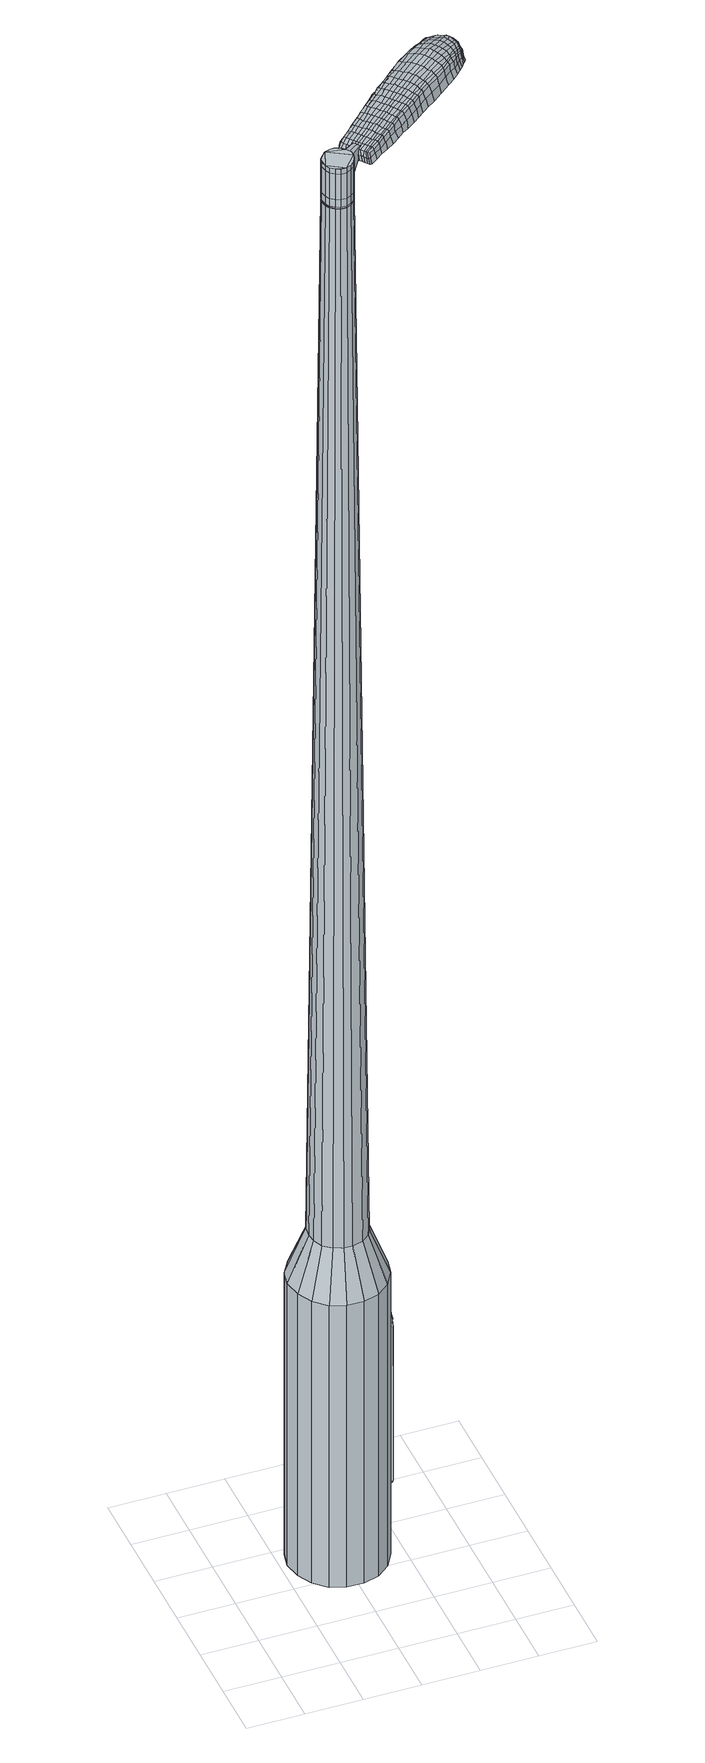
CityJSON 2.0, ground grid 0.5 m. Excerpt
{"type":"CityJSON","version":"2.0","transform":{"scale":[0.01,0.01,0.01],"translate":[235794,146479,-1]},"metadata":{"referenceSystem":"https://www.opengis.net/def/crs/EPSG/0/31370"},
"CityObjects":{
"object1":{"type":"GenericCityObject","attributes":{"cluster":658,"mean_distance_to_centroid":0.207,"new_centroid_x":235794.98,"new_centroid_y":146480.26,"mean_distance_to_camera":7.62,"H1":11.78,"H2":9.56,"Z_final":107.29,"cluster2":-1,"proj_x":235798.81,"proj_y":146485.09,"id_line":94928,"bearing_l":128.39,"distance":6.15,"orientation":"right","G_obj":38.39},"geometry":[{"type":"MultiSurface","lod":"2","boundaries":[[[0,1,2,3]],[[1,4,5,2]],[[4,6,7,5]],[[6,8,9,7]],[[8,10,11,9]],[[10,12,13,11]],[[12,14,15,13]],[[14,16,17,15]],[[16,18,19,17]],[[18,20,21,19]],[[20,22,23,21]],[[22,24,25,23]],[[24,26,27,25]],[[26,28,29,27]],[[28,30,31,29]],[[30,32,33,31]],[[32,34,35,33]],[[34,0,3,35]],[[36,37,38,39]],[[38,40,41,42]],[[41,43,42]],[[42,44,45,46]],[[45,47,46]],[[46,48,49,50]],[[49,51,50]],[[42,46,50,38]],[[50,52,39,38]],[[53,36,39]],[[2,5,7,35]],[[7,9,11,15]],[[11,13,15]],[[15,17,19,23]],[[19,21,23]],[[23,25,27,31]],[[27,29,31]],[[15,23,31,7]],[[31,33,35,7]],[[3,2,35]],[[1,0,54,55]],[[0,34,56,54]],[[34,32,57,56]],[[32,30,58,57]],[[30,28,59,58]],[[28,26,60,59]],[[26,24,61,60]],[[24,22,62,61]],[[22,20,63,62]],[[20,18,64,63]],[[18,16,65,64]],[[16,14,66,65]],[[14,12,67,66]],[[12,10,68,67]],[[10,8,69,68]],[[8,6,70,69]],[[6,4,71,70]],[[4,1,55,71]],[[55,54,72,73]],[[54,56,74,72]],[[56,57,75,74]],[[57,58,76,75]],[[58,59,77,76]],[[59,60,78,77]],[[60,61,79,78]],[[61,62,80,79]],[[62,63,81,80]],[[63,64,82,81]],[[64,65,83,82]],[[65,66,84,83]],[[66,67,85,84]],[[67,68,86,85]],[[68,69,87,86]],[[69,70,88,87]],[[70,71,89,88]],[[71,55,73,89]],[[72,90,91,92]],[[93,94,90,72]],[[95,96,94,93]],[[97,98,96,95]],[[99,100,98,97]],[[78,101,100,99]],[[102,103,101,78]],[[104,105,103,102]],[[106,107,105,104]],[[108,109,107,106]],[[110,111,109,108]],[[112,113,111,110]],[[114,115,113,112]],[[86,116,115,114]],[[117,118,116,86]],[[88,119,118,117]],[[89,120,119,88]],[[92,91,120,89]],[[121,122,123,124]],[[125,121,124,126]],[[127,125,126,128]],[[129,127,128,130]],[[131,129,130,132]],[[133,131,132,134]],[[135,133,134,136]],[[137,135,136,138]],[[139,137,138,140]],[[141,139,140,142]],[[143,141,142,144]],[[145,143,144,146]],[[147,145,146,148]],[[149,147,148,150]],[[151,149,150,152]],[[153,151,152,154]],[[73,72,92]],[[74,93,72]],[[74,75,95,93]],[[75,76,97,95]],[[76,77,99,97]],[[77,78,99]],[[79,102,78]],[[79,80,104,102]],[[80,81,106,104]],[[81,82,108,106]],[[82,83,110,108]],[[83,84,112,110]],[[84,85,114,112]],[[85,86,114]],[[87,117,86]],[[87,88,117]],[[73,92,89]],[[155,91,90]],[[155,120,91]],[[156,118,119]],[[156,116,118]],[[157,115,116]],[[157,158,113,115]],[[158,159,111,113]],[[159,160,109,111]],[[160,161,107,109]],[[161,162,105,107]],[[162,163,103,105]],[[163,101,103]],[[164,100,101]],[[164,165,98,100]],[[165,166,96,98]],[[166,167,94,96]],[[167,90,94]],[[39,52,153,168]],[[155,90,169,154]],[[53,39,168,122]],[[90,167,123,169]],[[36,53,122,121]],[[167,166,124,123]],[[37,36,121,125]],[[166,165,126,124]],[[38,37,125,127]],[[165,164,128,126]],[[40,38,127,129]],[[164,101,130,128]],[[41,40,129,131]],[[101,163,132,130]],[[43,41,131,133]],[[163,162,134,132]],[[42,43,133,135]],[[162,161,136,134]],[[44,42,135,137]],[[161,160,138,136]],[[45,44,137,139]],[[160,159,140,138]],[[47,45,139,141]],[[159,158,142,140]],[[46,47,141,143]],[[158,157,144,142]],[[48,46,143,145]],[[157,116,146,144]],[[49,48,145,147]],[[116,156,148,146]],[[51,49,147,149]],[[156,119,150,148]],[[50,51,149,151]],[[119,120,152,150]],[[52,50,151,153]],[[120,155,154,152]],[[153,154,170,171]],[[154,169,172,170]],[[169,123,173,172]],[[123,122,174,173]],[[122,168,175,174]],[[168,153,171,175]],[[176,177,178,179]],[[180,176,179,181]],[[176,180,182,183]],[[177,176,183,184]],[[185,186,187,188]],[[189,185,188,190]],[[185,189,191,192]],[[186,185,192,193]],[[194,195,196,197]],[[198,194,197,199]],[[194,198,200,201]],[[195,194,201,202]],[[203,204,205,206]],[[207,203,206,208]],[[203,207,209,210]],[[204,203,210,211]],[[212,213,214,215]],[[216,212,215,217]],[[212,216,218,219]],[[213,212,219,220]],[[221,222,223,224]],[[225,221,224,226]],[[221,225,227,228]],[[222,221,228,229]],[[230,231,232,233]],[[222,230,233,223]],[[230,222,229,234]],[[231,230,234,235]],[[236,237,238,239]],[[231,236,239,232]],[[236,231,235,240]],[[237,236,240,241]],[[242,180,181,243]],[[237,242,243,238]],[[242,237,241,244]],[[180,242,244,182]],[[245,246,247,248]],[[249,245,248,250]],[[245,249,251,252]],[[246,245,252,253]],[[254,255,256,257]],[[246,254,257,247]],[[254,246,253,258]],[[255,254,258,259]],[[260,261,262,263]],[[255,260,263,256]],[[260,255,259,264]],[[261,260,264,265]],[[266,267,268,269]],[[261,266,269,262]],[[266,261,265,270]],[[267,266,270,271]],[[272,177,184,273]],[[267,272,273,268]],[[272,267,271,274]],[[177,272,274,178]],[[275,276,277,278]],[[279,275,278,280]],[[275,279,281,282]],[[276,275,282,283]],[[284,285,286,287]],[[276,284,287,277]],[[284,276,283,288]],[[285,284,288,289]],[[290,291,292,293]],[[285,290,293,286]],[[290,285,289,294]],[[291,290,294,295]],[[296,189,190,297]],[[291,296,297,292]],[[296,291,295,298]],[[189,296,298,191]],[[299,300,301,302]],[[303,299,302,304]],[[299,303,305,306]],[[300,299,306,307]],[[308,309,310,311]],[[300,308,311,301]],[[308,300,307,312]],[[309,308,312,313]],[[314,315,316,317]],[[309,314,317,310]],[[314,309,313,318]],[[315,314,318,319]],[[320,321,322,323]],[[315,320,323,316]],[[320,315,319,324]],[[321,320,324,325]],[[326,186,193,327]],[[321,326,327,322]],[[326,321,325,328]],[[186,326,328,187]],[[329,215,214,330]],[[331,329,330,332]],[[329,331,333,334]],[[215,329,334,217]],[[335,331,332,336]],[[337,335,336,338]],[[335,337,339,340]],[[331,335,340,333]],[[341,337,338,342]],[[343,341,342,344]],[[341,343,345,346]],[[337,341,346,339]],[[347,343,344,348]],[[349,347,348,350]],[[347,349,351,352]],[[343,347,352,345]],[[353,349,350,354]],[[204,353,354,205]],[[353,204,211,355]],[[349,353,355,351]],[[356,357,202,201]],[[358,356,201,200]],[[356,358,359,360]],[[357,356,360,361]],[[362,363,361,360]],[[364,362,360,359]],[[362,364,365,366]],[[363,362,366,367]],[[368,369,367,366]],[[370,368,366,365]],[[368,370,371,372]],[[369,368,372,373]],[[374,375,373,372]],[[376,374,372,371]],[[374,376,209,207]],[[375,374,207,208]],[[377,378,379,380]],[[279,377,380,281]],[[377,279,280,381]],[[378,377,381,382]],[[383,198,199,384]],[[378,383,384,379]],[[383,378,382,385]],[[198,383,385,200]],[[386,387,388,389]],[[225,386,389,227]],[[386,225,226,390]],[[387,386,390,391]],[[392,393,394,395]],[[387,392,395,388]],[[392,387,391,396]],[[393,392,396,397]],[[398,195,202,399]],[[393,398,399,394]],[[398,393,397,400]],[[195,398,400,196]],[[401,402,403,404]],[[183,401,404,184]],[[401,183,182,405]],[[402,401,405,406]],[[407,408,409,410]],[[402,407,410,403]],[[407,402,406,411]],[[408,407,411,412]],[[413,206,205,414]],[[408,413,414,409]],[[413,408,412,415]],[[206,413,415,208]],[[416,417,418,419]],[[188,416,419,190]],[[416,188,187,420]],[[417,416,420,421]],[[422,210,209,423]],[[417,422,423,418]],[[422,417,421,424]],[[210,422,424,211]],[[425,426,427,428]],[[303,425,428,305]],[[425,303,304,429]],[[426,425,429,430]],[[431,216,217,432]],[[426,431,432,427]],[[431,426,430,433]],[[216,431,433,218]],[[434,435,436,437]],[[249,434,437,251]],[[434,249,250,438]],[[435,434,438,439]],[[440,441,442,443]],[[435,440,443,436]],[[440,435,439,444]],[[441,440,444,445]],[[446,213,220,447]],[[441,446,447,442]],[[446,441,445,448]],[[213,446,448,214]],[[449,450,439,438]],[[248,449,438,250]],[[449,248,247,451]],[[450,449,451,452]],[[453,454,445,444]],[[450,453,444,439]],[[453,450,452,455]],[[454,453,455,456]],[[457,330,214,448]],[[454,457,448,445]],[[457,454,456,458]],[[330,457,458,332]],[[459,460,461,462]],[[306,459,462,307]],[[459,306,305,428]],[[460,459,428,427]],[[463,334,333,464]],[[460,463,464,461]],[[463,460,427,432]],[[334,463,432,217]],[[465,466,452,451]],[[257,465,451,247]],[[465,257,256,467]],[[466,465,467,468]],[[469,470,456,455]],[[466,469,455,452]],[[469,466,468,471]],[[470,469,471,472]],[[473,336,332,458]],[[470,473,458,456]],[[473,470,472,474]],[[336,473,474,338]],[[475,476,477,478]],[[312,475,478,313]],[[475,312,307,462]],[[476,475,462,461]],[[479,340,339,480]],[[476,479,480,477]],[[479,476,461,464]],[[340,479,464,333]],[[481,482,468,467]],[[263,481,467,256]],[[481,263,262,483]],[[482,481,483,484]],[[485,486,472,471]],[[482,485,471,468]],[[485,482,484,487]],[[486,485,487,488]],[[489,342,338,474]],[[486,489,474,472]],[[489,486,488,490]],[[342,489,490,344]],[[491,492,493,494]],[[318,491,494,319]],[[491,318,313,478]],[[492,491,478,477]],[[495,346,345,496]],[[492,495,496,493]],[[495,492,477,480]],[[346,495,480,339]],[[497,498,484,483]],[[269,497,483,262]],[[497,269,268,499]],[[498,497,499,500]],[[501,502,488,487]],[[498,501,487,484]],[[501,498,500,503]],[[502,501,503,504]],[[505,348,344,490]],[[502,505,490,488]],[[505,502,504,506]],[[348,505,506,350]],[[507,508,509,510]],[[324,507,510,325]],[[507,324,319,494]],[[508,507,494,493]],[[511,352,351,512]],[[508,511,512,509]],[[511,508,493,496]],[[352,511,496,345]],[[513,514,500,499]],[[273,513,499,268]],[[513,273,184,404]],[[514,513,404,403]],[[515,516,504,503]],[[514,515,503,500]],[[515,514,403,410]],[[516,515,410,409]],[[517,354,350,506]],[[516,517,506,504]],[[517,516,409,414]],[[354,517,414,205]],[[518,519,421,420]],[[328,518,420,187]],[[518,328,325,510]],[[519,518,510,509]],[[520,355,211,424]],[[519,520,424,421]],[[520,519,509,512]],[[355,520,512,351]],[[521,522,382,381]],[[278,521,381,280]],[[521,278,277,523]],[[522,521,523,524]],[[525,358,200,385]],[[522,525,385,382]],[[525,522,524,526]],[[358,525,526,359]],[[527,528,529,530]],[[228,527,530,229]],[[527,228,227,389]],[[528,527,389,388]],[[531,532,533,534]],[[528,531,534,529]],[[531,528,388,395]],[[532,531,395,394]],[[535,357,361,536]],[[532,535,536,533]],[[535,532,394,399]],[[357,535,399,202]],[[537,538,524,523]],[[287,537,523,277]],[[537,287,286,539]],[[538,537,539,540]],[[541,364,359,526]],[[538,541,526,524]],[[541,538,540,542]],[[364,541,542,365]],[[543,544,545,546]],[[234,543,546,235]],[[543,234,229,530]],[[544,543,530,529]],[[547,548,549,550]],[[544,547,550,545]],[[547,544,529,534]],[[548,547,534,533]],[[551,363,367,552]],[[548,551,552,549]],[[551,548,533,536]],[[363,551,536,361]],[[553,554,540,539]],[[293,553,539,286]],[[553,293,292,555]],[[554,553,555,556]],[[557,370,365,542]],[[554,557,542,540]],[[557,554,556,558]],[[370,557,558,371]],[[559,560,561,562]],[[240,559,562,241]],[[559,240,235,546]],[[560,559,546,545]],[[563,564,565,566]],[[560,563,566,561]],[[563,560,545,550]],[[564,563,550,549]],[[567,369,373,568]],[[564,567,568,565]],[[567,564,549,552]],[[369,567,552,367]],[[569,570,556,555]],[[297,569,555,292]],[[569,297,190,419]],[[570,569,419,418]],[[571,376,371,558]],[[570,571,558,556]],[[571,570,418,423]],[[376,571,423,209]],[[572,573,406,405]],[[244,572,405,182]],[[572,244,241,562]],[[573,572,562,561]],[[574,575,412,411]],[[573,574,411,406]],[[574,573,561,566]],[[575,574,566,565]],[[576,375,208,415]],[[575,576,415,412]],[[576,575,565,568]],[[375,576,568,373]],[[577,578,579,580]],[[580,579,581,582]],[[583,581,579,584]],[[584,579,578,585]],[[586,587,588,589]],[[589,588,590,591]],[[592,590,588,593]],[[593,588,587,594]],[[595,596,597,598]],[[598,597,599,600]],[[601,599,597,602]],[[602,597,596,603]],[[604,605,606,607]],[[607,606,608,609]],[[610,608,606,611]],[[611,606,605,612]],[[613,614,615,616]],[[616,615,617,618]],[[619,617,615,620]],[[620,615,614,621]],[[622,623,624,625]],[[625,624,626,627]],[[628,626,624,629]],[[629,624,623,630]],[[631,632,633,634]],[[634,633,623,622]],[[630,623,633,635]],[[635,633,632,636]],[[637,638,639,640]],[[640,639,632,631]],[[636,632,639,641]],[[641,639,638,642]],[[582,581,643,644]],[[644,643,638,637]],[[642,638,643,645]],[[645,643,581,583]],[[646,647,648,649]],[[649,648,650,651]],[[652,650,648,653]],[[653,648,647,654]],[[655,656,657,658]],[[658,657,647,646]],[[654,647,657,659]],[[659,657,656,660]],[[661,662,663,664]],[[664,663,656,655]],[[660,656,663,665]],[[665,663,662,666]],[[667,668,669,670]],[[670,669,662,661]],[[666,662,669,671]],[[671,669,668,672]],[[585,578,673,674]],[[674,673,668,667]],[[672,668,673,675]],[[675,673,578,577]],[[676,677,678,679]],[[679,678,680,681]],[[682,680,678,683]],[[683,678,677,684]],[[685,686,687,688]],[[688,687,677,676]],[[684,677,687,689]],[[689,687,686,690]],[[691,692,693,694]],[[694,693,686,685]],[[690,686,693,695]],[[695,693,692,696]],[[591,590,697,698]],[[698,697,692,691]],[[696,692,697,699]],[[699,697,590,592]],[[700,701,702,703]],[[703,702,704,705]],[[706,704,702,707]],[[707,702,701,708]],[[709,710,711,712]],[[712,711,701,700]],[[708,701,711,713]],[[713,711,710,714]],[[715,716,717,718]],[[718,717,710,709]],[[714,710,717,719]],[[719,717,716,720]],[[721,722,723,724]],[[724,723,716,715]],[[720,716,723,725]],[[725,723,722,726]],[[594,587,727,728]],[[728,727,722,721]],[[726,722,727,729]],[[729,727,587,586]],[[613,616,730,731]],[[731,730,732,733]],[[734,732,730,735]],[[735,730,616,618]],[[733,732,736,737]],[[737,736,738,739]],[[740,738,736,741]],[[741,736,732,734]],[[739,738,742,743]],[[743,742,744,745]],[[746,744,742,747]],[[747,742,738,740]],[[745,744,748,749]],[[749,748,750,751]],[[752,750,748,753]],[[753,748,744,746]],[[751,750,754,755]],[[755,754,605,604]],[[612,605,754,756]],[[756,754,750,752]],[[603,757,758,602]],[[602,758,759,601]],[[760,759,758,761]],[[761,758,757,762]],[[762,763,764,761]],[[761,764,765,760]],[[766,765,764,767]],[[767,764,763,768]],[[768,769,770,767]],[[767,770,771,766]],[[772,771,770,773]],[[773,770,769,774]],[[774,775,776,773]],[[773,776,777,772]],[[610,777,776,608]],[[608,776,775,609]],[[778,779,780,781]],[[781,780,680,682]],[[681,680,780,782]],[[782,780,779,783]],[[600,599,784,785]],[[785,784,779,778]],[[783,779,784,786]],[[786,784,599,601]],[[787,788,789,790]],[[790,789,626,628]],[[627,626,789,791]],[[791,789,788,792]],[[793,794,795,796]],[[796,795,788,787]],[[792,788,795,797]],[[797,795,794,798]],[[603,596,799,800]],[[800,799,794,793]],[[798,794,799,801]],[[801,799,596,595]],[[802,803,804,805]],[[805,804,584,585]],[[583,584,804,806]],[[806,804,803,807]],[[808,809,810,811]],[[811,810,803,802]],[[807,803,810,812]],[[812,810,809,813]],[[604,607,814,815]],[[815,814,809,808]],[[813,809,814,816]],[[816,814,607,609]],[[817,818,819,820]],[[820,819,589,591]],[[586,589,819,821]],[[821,819,818,822]],[[610,611,823,824]],[[824,823,818,817]],[[822,818,823,825]],[[825,823,611,612]],[[826,827,828,829]],[[829,828,704,706]],[[705,704,828,830]],[[830,828,827,831]],[[618,617,832,833]],[[833,832,827,826]],[[831,827,832,834]],[[834,832,617,619]],[[835,836,837,838]],[[838,837,650,652]],[[651,650,837,839]],[[839,837,836,840]],[[841,842,843,844]],[[844,843,836,835]],[[840,836,843,845]],[[845,843,842,846]],[[621,614,847,848]],[[848,847,842,841]],[[846,842,847,849]],[[849,847,614,613]],[[840,850,851,839]],[[839,851,649,651]],[[646,649,851,852]],[[851,850,852]],[[846,853,854,845]],[[845,854,850,840]],[[852,850,854,855]],[[855,854,853,856]],[[613,731,857,849]],[[849,857,853,846]],[[856,853,857,858]],[[858,857,731,733]],[[859,860,861]],[[861,860,707,708]],[[706,707,860,829]],[[829,860,859,826]],[[734,735,862,863]],[[863,862,859,861]],[[826,859,862,833]],[[833,862,735,618]],[[864,865,852]],[[852,865,658,646]],[[655,658,865,866]],[[866,865,864,867]],[[856,868,869,855]],[[855,869,864,852]],[[867,864,869,870]],[[870,869,868,871]],[[733,737,872,858]],[[858,872,868,856]],[[871,868,872,873]],[[873,872,737,739]],[[874,875,876,877]],[[877,876,713,714]],[[708,713,876,861]],[[876,875,861]],[[740,741,878,879]],[[879,878,875,874]],[[861,875,878,863]],[[863,878,741,734]],[[867,880,866]],[[866,880,664,655]],[[661,664,880,881]],[[881,880,882]],[[871,883,884,870]],[[870,884,880,867]],[[882,880,884,885]],[[885,884,883,886]],[[739,743,887,873]],[[873,887,883,871]],[[886,883,887,888]],[[888,887,743,745]],[[889,890,891,892]],[[892,891,719,720]],[[714,719,891,877]],[[877,891,890,874]],[[746,747,893,894]],[[894,893,890,889]],[[874,890,893,879]],[[879,893,747,740]],[[882,895,896,881]],[[881,896,670,661]],[[667,670,896,897]],[[897,896,895,898]],[[886,899,900,885]],[[885,900,895,882]],[[898,895,900,901]],[[901,900,899,902]],[[745,749,903,888]],[[888,903,899,886]],[[902,899,903,904]],[[904,903,749,751]],[[905,906,907,908]],[[908,907,725,726]],[[720,725,907,892]],[[892,907,906,889]],[[752,753,909,910]],[[910,909,906,905]],[[889,906,909,894]],[[894,909,753,746]],[[898,911,912,897]],[[897,912,674,667]],[[585,674,912,805]],[[805,912,911,802]],[[902,913,914,901]],[[901,914,911,898]],[[802,911,914,811]],[[811,914,913,808]],[[751,755,915,904]],[[904,915,913,902]],[[808,913,915,815]],[[815,915,755,604]],[[822,916,917,821]],[[821,917,729,586]],[[726,729,917,908]],[[908,917,916,905]],[[612,756,918,825]],[[825,918,916,822]],[[905,916,918,910]],[[910,918,756,752]],[[783,919,920,782]],[[782,920,679,681]],[[676,679,920,921]],[[921,920,919,922]],[[601,759,923,786]],[[786,923,919,783]],[[922,919,923,924]],[[924,923,759,760]],[[925,926,927,928]],[[928,927,629,630]],[[628,629,927,790]],[[790,927,926,787]],[[929,930,931,932]],[[932,931,926,925]],[[787,926,931,796]],[[796,931,930,793]],[[762,757,933,934]],[[934,933,930,929]],[[793,930,933,800]],[[800,933,757,603]],[[922,935,936,921]],[[921,936,688,676]],[[685,688,936,937]],[[937,936,935,938]],[[760,765,939,924]],[[924,939,935,922]],[[938,935,939,940]],[[940,939,765,766]],[[941,942,943,944]],[[944,943,635,636]],[[630,635,943,928]],[[928,943,942,925]],[[945,946,947,948]],[[948,947,942,941]],[[925,942,947,932]],[[932,947,946,929]],[[768,763,949,950]],[[950,949,946,945]],[[929,946,949,934]],[[934,949,763,762]],[[938,951,952,937]],[[937,952,694,685]],[[691,694,952,953]],[[953,952,951,954]],[[766,771,955,940]],[[940,955,951,938]],[[954,951,955,956]],[[956,955,771,772]],[[957,958,959,960]],[[960,959,641,642]],[[636,641,959,944]],[[944,959,958,941]],[[961,962,963,964]],[[964,963,958,957]],[[941,958,963,948]],[[948,963,962,945]],[[774,769,965,966]],[[966,965,962,961]],[[945,962,965,950]],[[950,965,769,768]],[[954,967,968,953]],[[953,968,698,691]],[[591,698,968,820]],[[820,968,967,817]],[[772,777,969,956]],[[956,969,967,954]],[[817,967,969,824]],[[824,969,777,610]],[[807,970,971,806]],[[806,971,645,583]],[[642,645,971,960]],[[960,971,970,957]],[[813,972,973,812]],[[812,973,970,807]],[[957,970,973,964]],[[964,973,972,961]],[[609,775,974,816]],[[816,974,972,813]],[[961,972,974,966]],[[966,974,775,774]],[[577,580,179,178]],[[580,582,181,179]],[[592,593,192,191]],[[593,594,193,192]],[[595,598,197,196]],[[598,600,199,197]],[[619,620,219,218]],[[620,621,220,219]],[[622,625,224,223]],[[625,627,226,224]],[[631,634,233,232]],[[634,622,223,233]],[[637,640,239,238]],[[640,631,232,239]],[[582,644,243,181]],[[644,637,238,243]],[[652,653,252,251]],[[653,654,253,252]],[[654,659,258,253]],[[659,660,259,258]],[[660,665,264,259]],[[665,666,265,264]],[[666,671,270,265]],[[671,672,271,270]],[[672,675,274,271]],[[675,577,178,274]],[[682,683,282,281]],[[683,684,283,282]],[[684,689,288,283]],[[689,690,289,288]],[[690,695,294,289]],[[695,696,295,294]],[[696,699,298,295]],[[699,592,191,298]],[[700,703,302,301]],[[703,705,304,302]],[[709,712,311,310]],[[712,700,301,311]],[[715,718,317,316]],[[718,709,310,317]],[[721,724,323,322]],[[724,715,316,323]],[[594,728,327,193]],[[728,721,322,327]],[[778,781,380,379]],[[781,682,281,380]],[[600,785,384,199]],[[785,778,379,384]],[[627,791,390,226]],[[791,792,391,390]],[[792,797,396,391]],[[797,798,397,396]],[[798,801,400,397]],[[801,595,196,400]],[[705,830,429,304]],[[830,831,430,429]],[[831,834,433,430]],[[834,619,218,433]],[[835,838,437,436]],[[838,652,251,437]],[[841,844,443,442]],[[844,835,436,443]],[[621,848,447,220]],[[848,841,442,447]],[[975,976,977,978]],[[979,980,978,977]],[[981,982,983,984]],[[985,986,987,988]],[[976,989,990,977]],[[991,979,977,990]],[[992,981,984,993]],[[994,995,986,985]],[[989,996,997,990]],[[997,998,991,990]],[[999,992,993,1000]],[[1001,995,994,1002]],[[996,1003,1004,997]],[[1004,1005,998,997]],[[1006,999,1000,1007]],[[1008,1001,1002,1009]],[[1010,1011,1012,1013]],[[1014,1015,1011,1010]],[[1014,1016,1017,1015]],[[1016,1018,1019,1017]],[[1020,1021,1022,1023]],[[1024,1025,1021,1020]],[[1026,1025,1024]],[[1027,1028,1025,1026]],[[1023,1012,1011,1020]],[[1020,1011,1015,1024]],[[1015,1017,1026,1024]],[[1017,1019,1027,1026]],[[984,983,980,979]],[[993,984,979,991]],[[998,1000,993,991]],[[1005,1007,1000,998]],[[985,988,982,981]],[[994,985,981,992]],[[1002,994,992,999]],[[1009,1002,999,1006]],[[986,1010,1013,987]],[[995,1014,1010,986]],[[1016,1014,995,1001]],[[1018,1016,1001,1008]],[[1029,1030,1031,1032]],[[1031,1033,1034,1035]],[[1031,1035,1036,1037]],[[1031,1037,1032]],[[1038,1029,1032,1039]],[[1040,1039,1032,1041]],[[1042,1041,1032]],[[1043,1031,1030,1044]],[[1045,1043,1044,1046]],[[1047,1045,1046,1048]],[[1049,1047,1048,1050]],[[1051,1049,1050,1052]],[[1052,1053,1054,1055]],[[1052,1055,1056,1057]],[[1052,1057,1058,1059]],[[1058,1060,1061,1062]],[[1058,1062,1063,1064]],[[1058,1064,1059]],[[1052,1059,1051]],[[1065,1066,1030,1029]],[[1067,1068,1033,1031]],[[1069,1070,1042,1032]],[[1066,1071,1044,1030]],[[1072,1067,1031,1043]],[[1071,1073,1046,1044]],[[1074,1072,1043,1045]],[[1073,1075,1048,1046]],[[1076,1074,1045,1047]],[[1075,1077,1050,1048]],[[1078,1076,1047,1049]],[[1077,1079,1052,1050]],[[1080,1078,1049,1051]],[[1079,1081,1053,1052]],[[1082,1083,1060,1058]],[[1084,1080,1051,1059]],[[1054,1053,1081,1085]],[[1055,1054,1085,1086]],[[1056,1055,1086,1087]],[[1057,1056,1087,1088]],[[1058,1057,1088,1082]],[[1089,1065,1029,1038]],[[1090,1089,1038,1039]],[[1091,1090,1039,1040]],[[1092,1091,1040,1041]],[[1070,1092,1041,1042]],[[1034,1033,1068,1093]],[[1061,1060,1083,1094]],[[1035,1034,1093,1095]],[[1036,1035,1095,1096]],[[1037,1036,1096,1097]],[[1032,1037,1097,1069]],[[1062,1061,1094,1098]],[[1063,1062,1098,1099]],[[1064,1063,1099,1100]],[[1059,1064,1100,1084]]]}]}
},
"vertices":[
[132,155,384],[139,142,384],[139,142,96],[132,155,96],[141,127,384],[141,127,96],[138,113,384],[138,113,96],[130,100,384],[130,100,96],[119,91,384],[119,91,96],[105,87,384],[105,87,96],[90,87,384],[90,87,96],[77,92,384],[77,92,96],[66,102,384],[66,102,96],[59,115,384],[59,115,96],[56,130,384],[56,130,96],[59,144,384],[59,144,96],[67,157,384],[67,157,96],[79,166,384],[79,166,96],[93,170,384],[93,170,96],[107,170,384],[107,170,96],[121,165,384],[121,165,96],[101,142,1524],[97,142,1524],[92,140,1524],[109,137,1524],[89,137,1524],[86,133,1524],[86,124,1524],[85,129,1524],[88,120,1524],[92,117,1524],[101,115,1524],[96,115,1524],[105,117,1524],[109,120,1524],[112,128,1524],[111,124,1524],[112,133,1524],[106,140,1524],[118,144,429],[123,136,429],[112,150,429],[104,153,429],[95,153,429],[87,151,429],[80,145,429],[75,138,429],[74,129,429],[75,121,429],[79,113,429],[86,107,429],[94,104,429],[102,104,429],[111,106,429],[118,112,429],[122,119,429],[124,128,429],[109,137,1483],[112,133,1483],[106,140,1483],[101,142,1483],[97,142,1483],[92,140,1483],[89,137,1483],[86,133,1483],[85,129,1483],[86,124,1483],[88,120,1483],[92,117,1483],[96,115,1483],[101,115,1483],[105,117,1483],[109,120,1483],[111,124,1483],[112,128,1483],[109,137,1485],[111,133,1485],[111,133,1483],[105,139,1483],[105,139,1485],[101,141,1483],[101,141,1485],[97,141,1483],[97,141,1485],[93,140,1483],[93,140,1485],[89,137,1485],[87,133,1483],[87,133,1485],[86,129,1483],[86,129,1485],[87,124,1483],[87,124,1485],[89,121,1483],[89,121,1485],[92,118,1483],[92,118,1485],[96,116,1483],[96,116,1485],[101,116,1483],[101,116,1485],[105,117,1485],[108,120,1483],[108,120,1485],[111,124,1485],[112,128,1485],[101,142,1519],[106,140,1519],[106,140,1493],[101,142,1493],[97,142,1519],[97,142,1493],[92,140,1519],[92,140,1493],[89,137,1519],[89,137,1493],[86,133,1519],[86,133,1493],[85,129,1519],[85,129,1493],[86,124,1519],[86,124,1493],[88,120,1519],[88,120,1493],[92,117,1519],[92,117,1493],[96,115,1519],[96,115,1493],[101,115,1519],[101,115,1493],[105,117,1519],[105,117,1493],[109,120,1519],[109,120,1493],[111,124,1519],[111,124,1493],[112,128,1519],[112,128,1493],[112,133,1519],[112,133,1493],[112,133,1485],[109,120,1485],[101,115,1485],[96,115,1485],[92,117,1485],[88,120,1485],[86,124,1485],[85,129,1485],[86,133,1485],[92,140,1485],[97,142,1485],[101,142,1485],[106,140,1485],[109,137,1519],[109,137,1493],[126,146,1513],[126,146,1518],[124,148,1513],[122,151,1513],[122,151,1518],[124,148,1518],[194,179,1519],[188,175,1518],[190,175,1509],[196,179,1510],[201,184,1519],[203,184,1510],[199,185,1526],[192,180,1525],[187,176,1525],[170,210,1519],[165,205,1518],[165,203,1525],[171,208,1525],[177,215,1519],[177,213,1526],[177,217,1510],[170,212,1510],[165,207,1509],[239,241,1519],[241,238,1519],[242,239,1513],[240,242,1513],[235,244,1519],[236,244,1513],[234,243,1524],[238,240,1524],[240,237,1524],[181,195,1530],[175,191,1529],[177,188,1529],[183,193,1530],[188,201,1531],[190,198,1531],[185,204,1530],[178,198,1530],[173,194,1529],[118,145,1512],[119,143,1512],[120,144,1517],[119,146,1517],[116,147,1512],[117,148,1517],[116,148,1506],[118,146,1506],[120,143,1506],[240,217,1519],[237,215,1519],[239,214,1512],[241,217,1512],[241,219,1518],[243,219,1512],[240,219,1522],[239,218,1523],[236,215,1524],[234,211,1519],[230,207,1519],[232,207,1512],[236,211,1512],[233,212,1524],[229,208,1525],[225,204,1519],[219,199,1519],[221,198,1511],[227,203,1511],[224,204,1526],[218,199,1526],[210,191,1519],[212,191,1510],[209,192,1526],[134,137,1513],[140,141,1513],[139,141,1518],[133,137,1517],[129,134,1512],[129,135,1516],[130,133,1506],[135,136,1507],[141,141,1507],[146,145,1514],[152,150,1515],[151,150,1520],[145,146,1519],[148,145,1507],[154,149,1507],[158,154,1515],[165,158,1516],[163,159,1522],[157,154,1521],[160,153,1508],[166,158,1508],[171,162,1517],[177,167,1517],[175,167,1524],[169,163,1523],[172,162,1508],[179,166,1509],[183,171,1518],[181,171,1524],[184,170,1509],[218,246,1519],[215,244,1519],[216,243,1524],[219,244,1523],[220,247,1518],[220,246,1522],[220,248,1512],[218,247,1512],[215,245,1512],[211,241,1519],[206,238,1519],[207,237,1525],[212,240,1524],[211,243,1512],[206,240,1512],[202,235,1519],[195,230,1519],[195,228,1526],[202,233,1526],[202,236,1511],[195,232,1511],[186,223,1519],[186,221,1526],[186,224,1510],[115,161,1513],[121,166,1513],[121,167,1507],[115,162,1507],[111,157,1512],[111,158,1506],[112,157,1516],[115,159,1517],[121,164,1518],[126,171,1514],[132,176,1515],[132,177,1507],[126,172,1507],[126,169,1519],[132,174,1520],[137,181,1515],[143,186,1516],[143,187,1508],[138,182,1508],[138,179,1521],[143,184,1522],[149,190,1517],[154,195,1517],[154,197,1509],[149,192,1508],[149,189,1523],[154,194,1524],[160,200,1518],[160,202,1509],[160,198,1524],[123,149,1519],[124,147,1519],[129,154,1520],[130,152,1520],[127,156,1520],[121,151,1519],[135,158,1522],[136,156,1522],[140,163,1523],[142,161,1523],[138,165,1523],[133,161,1521],[146,168,1524],[148,165,1524],[152,172,1525],[154,170,1525],[150,175,1525],[144,170,1524],[158,177,1526],[160,175,1526],[164,181,1527],[165,179,1527],[161,184,1527],[156,179,1526],[169,186,1528],[171,184,1528],[167,189,1528],[235,239,1527],[237,236,1527],[232,241,1526],[228,238,1527],[232,236,1528],[234,233,1528],[227,232,1529],[229,229,1529],[224,235,1528],[218,230,1530],[221,227,1530],[223,224,1530],[215,223,1531],[217,220,1531],[212,226,1530],[205,220,1531],[208,217,1531],[210,214,1531],[198,209,1531],[200,206,1531],[195,212,1531],[223,247,1518],[226,247,1519],[226,248,1513],[223,248,1513],[222,246,1523],[225,246,1523],[231,246,1519],[231,247,1513],[230,245,1524],[242,221,1518],[243,224,1518],[242,223,1523],[241,221,1523],[244,221,1513],[244,224,1513],[244,227,1519],[243,231,1519],[242,231,1524],[242,227,1523],[245,227,1513],[244,232,1513],[243,235,1519],[241,234,1524],[243,236,1513],[191,181,1528],[190,182,1528],[184,178,1528],[186,177,1527],[198,186,1528],[197,188,1529],[189,185,1529],[187,187,1530],[181,183,1529],[183,180,1528],[196,190,1529],[194,193,1530],[185,190,1530],[179,186,1529],[192,196,1531],[171,206,1528],[173,205,1529],[180,210,1529],[178,212,1528],[166,202,1527],[167,200,1528],[176,202,1529],[182,207,1530],[170,197,1528],[110,154,1512],[111,153,1512],[113,153,1517],[112,155,1517],[110,156,1506],[112,154,1506],[114,150,1512],[115,151,1517],[114,151,1506],[127,133,1512],[126,135,1512],[127,135,1506],[128,133,1506],[127,135,1517],[126,136,1517],[124,137,1512],[123,139,1512],[124,139,1506],[125,137,1506],[125,138,1517],[123,140,1517],[121,141,1512],[122,141,1506],[122,142,1517],[132,138,1519],[131,139,1519],[138,142,1520],[137,144,1520],[129,141,1519],[128,143,1519],[135,145,1520],[134,147,1520],[126,145,1519],[132,150,1520],[116,158,1519],[117,157,1519],[123,161,1520],[121,163,1520],[119,154,1519],[125,159,1520],[144,147,1521],[143,148,1521],[150,151,1522],[149,152,1522],[141,150,1521],[140,152,1521],[147,154,1522],[145,156,1523],[138,154,1522],[144,159,1523],[127,168,1521],[128,166,1521],[134,171,1522],[133,173,1522],[130,164,1521],[136,168,1522],[156,155,1523],[155,157,1523],[162,160,1524],[161,161,1524],[153,159,1523],[151,161,1524],[159,163,1525],[157,165,1525],[150,163,1524],[156,168,1525],[138,178,1523],[140,176,1523],[145,181,1524],[144,183,1524],[142,173,1524],[147,178,1525],[168,164,1525],[167,165,1525],[174,168,1526],[173,170,1526],[165,167,1526],[163,170,1526],[171,172,1527],[169,174,1527],[161,172,1526],[167,177,1527],[149,187,1525],[151,186,1525],[156,190,1526],[155,192,1526],[153,183,1526],[159,187,1527],[180,172,1527],[179,174,1527],[177,176,1527],[175,179,1528],[173,181,1528],[160,197,1527],[162,195,1527],[164,192,1528],[220,244,1525],[223,244,1525],[217,242,1526],[220,242,1526],[227,243,1526],[224,240,1527],[239,219,1525],[240,222,1525],[237,219,1526],[236,217,1525],[240,225,1525],[240,229,1526],[237,226,1527],[237,222,1526],[239,232,1526],[236,229,1527],[213,239,1526],[215,239,1527],[208,236,1527],[210,235,1528],[219,237,1528],[214,233,1529],[233,214,1526],[233,216,1527],[228,212,1528],[228,210,1527],[233,219,1527],[232,222,1528],[227,218,1529],[228,214,1528],[231,226,1528],[225,221,1530],[203,232,1528],[205,231,1529],[196,227,1528],[198,226,1529],[209,229,1529],[202,223,1530],[223,205,1528],[223,207,1528],[217,202,1529],[217,200,1528],[222,210,1529],[221,213,1530],[214,208,1530],[215,205,1530],[219,217,1530],[212,211,1531],[187,220,1529],[189,218,1529],[192,215,1530],[208,193,1528],[207,195,1529],[206,198,1530],[204,200,1530],[202,203,1531],[189,176,1509],[187,177,1518],[193,181,1518],[195,180,1509],[200,186,1519],[202,186,1510],[198,187,1525],[191,181,1525],[186,177,1525],[167,202,1525],[166,203,1518],[172,208,1518],[172,206,1525],[178,214,1519],[179,212,1525],[178,216,1510],[172,210,1509],[166,205,1509],[240,238,1513],[239,237,1519],[237,240,1519],[238,240,1513],[234,242,1519],[235,243,1513],[233,241,1524],[236,239,1524],[238,236,1524],[177,188,1528],[175,191,1528],[181,195,1529],[183,193,1529],[188,201,1529],[190,199,1529],[186,204,1529],[179,198,1529],[173,194,1528],[122,145,1516],[121,144,1512],[119,146,1512],[120,147,1516],[118,149,1512],[118,149,1516],[118,150,1506],[120,147,1506],[122,145,1506],[238,216,1512],[236,216,1519],[238,218,1518],[240,218,1512],[239,220,1518],[241,219,1512],[238,220,1522],[237,219,1523],[235,217,1523],[230,208,1512],[228,209,1519],[233,213,1519],[234,212,1512],[231,213,1524],[227,210,1525],[220,200,1511],[218,200,1519],[224,205,1519],[226,205,1511],[223,206,1525],[217,201,1526],[209,193,1519],[211,193,1510],[208,194,1526],[138,143,1518],[139,143,1513],[133,138,1513],[132,139,1517],[128,136,1512],[129,137,1515],[130,135,1506],[134,138,1506],[140,142,1507],[150,152,1520],[151,151,1514],[145,147,1514],[144,147,1519],[147,147,1507],[153,151,1507],[162,160,1522],[163,160,1516],[157,156,1515],[156,156,1521],[159,155,1508],[165,159,1508],[174,169,1523],[176,168,1517],[170,164,1516],[168,165,1522],[171,164,1508],[177,168,1508],[181,172,1517],[180,173,1524],[183,172,1509],[217,241,1523],[216,242,1519],[219,244,1518],[219,243,1523],[221,245,1518],[221,244,1522],[221,246,1512],[219,245,1512],[216,244,1512],[208,235,1525],[207,236,1519],[212,239,1519],[213,238,1524],[212,241,1512],[208,238,1512],[197,227,1526],[196,228,1519],[203,233,1519],[203,231,1525],[203,235,1511],[196,230,1511],[187,221,1519],[188,219,1526],[188,223,1510],[122,166,1507],[122,164,1513],[116,159,1513],[117,161,1506],[113,156,1512],[113,157,1506],[114,155,1515],[117,158,1517],[122,163,1518],[133,176,1507],[133,174,1514],[128,169,1514],[128,171,1507],[128,168,1519],[133,173,1520],[144,186,1508],[144,184,1516],[139,179,1515],[139,181,1508],[139,178,1521],[145,183,1522],[156,196,1508],[155,194,1517],[150,189,1516],[150,191,1508],[150,187,1522],[156,192,1523],[161,199,1517],[161,201,1509],[161,197,1524],[124,150,1518],[125,148,1518],[129,154,1519],[131,152,1519],[127,156,1519],[122,152,1518],[135,159,1520],[137,157,1520],[141,163,1521],[142,161,1521],[139,166,1521],[133,161,1520],[147,168,1523],[148,166,1523],[152,173,1524],[154,170,1524],[150,175,1524],[145,170,1523],[158,177,1525],[160,175,1525],[164,182,1526],[166,179,1526],[162,184,1526],[156,180,1525],[170,186,1527],[172,184,1527],[168,189,1527],[236,235,1526],[234,238,1526],[231,240,1525],[228,237,1526],[231,235,1526],[233,232,1526],[228,228,1528],[226,231,1528],[223,234,1527],[218,229,1528],[221,227,1529],[223,224,1529],[217,220,1530],[215,222,1530],[212,225,1529],[205,220,1530],[208,217,1530],[210,214,1530],[200,206,1530],[198,209,1530],[196,212,1530],[225,246,1513],[225,245,1518],[223,245,1518],[223,246,1512],[222,244,1523],[225,244,1523],[230,244,1519],[230,245,1513],[229,243,1523],[240,224,1523],[241,224,1518],[240,222,1518],[239,221,1523],[242,221,1512],[242,224,1512],[240,230,1523],[241,231,1519],[241,227,1519],[240,227,1523],[242,227,1513],[242,231,1513],[241,234,1519],[239,233,1524],[241,235,1513],[184,179,1527],[190,183,1527],[191,182,1527],[185,178,1526],[198,187,1527],[197,188,1528],[181,184,1528],[187,188,1528],[189,185,1528],[183,181,1527],[196,191,1528],[194,193,1529],[185,190,1529],[179,186,1528],[192,196,1529],[180,210,1528],[174,204,1527],[172,205,1527],[179,211,1527],[167,201,1526],[168,200,1527],[176,201,1528],[183,207,1528],[171,197,1527],[114,154,1516],[113,154,1512],[112,155,1512],[113,155,1516],[113,156,1506],[113,155,1506],[115,152,1512],[116,152,1516],[116,153,1506],[129,136,1506],[127,136,1512],[128,135,1512],[129,135,1506],[128,136,1516],[128,137,1516],[125,140,1506],[124,140,1512],[126,138,1512],[127,138,1506],[126,139,1516],[125,141,1516],[123,142,1512],[124,143,1506],[123,143,1516],[131,140,1518],[132,139,1518],[137,144,1519],[128,144,1518],[130,142,1518],[136,146,1519],[134,148,1519],[127,146,1518],[132,150,1519],[118,157,1518],[117,158,1518],[123,162,1519],[120,155,1518],[125,159,1519],[143,149,1520],[143,148,1520],[149,152,1521],[149,153,1521],[140,152,1520],[142,150,1520],[147,155,1521],[146,157,1521],[138,155,1520],[144,159,1521],[135,171,1521],[129,167,1520],[128,167,1520],[134,172,1521],[131,164,1520],[137,169,1521],[155,157,1522],[161,161,1523],[161,162,1523],[152,161,1522],[153,159,1522],[159,164,1523],[158,166,1524],[150,164,1523],[156,168,1524],[146,181,1523],[140,176,1522],[139,177,1522],[145,182,1523],[142,173,1522],[148,178,1523],[167,166,1524],[167,165,1524],[173,169,1525],[173,170,1525],[164,170,1525],[165,168,1524],[171,172,1525],[169,175,1526],[162,173,1525],[168,177,1526],[157,190,1525],[151,186,1524],[151,187,1524],[156,191,1525],[154,183,1524],[159,188,1525],[179,175,1526],[179,174,1526],[175,179,1527],[177,177,1526],[173,182,1527],[163,195,1526],[162,196,1526],[165,192,1526],[223,242,1524],[221,243,1524],[218,241,1525],[220,241,1525],[227,241,1525],[224,239,1525],[236,220,1525],[238,222,1524],[237,220,1524],[235,218,1525],[236,226,1526],[238,229,1525],[239,225,1524],[236,223,1525],[238,232,1525],[235,229,1526],[216,238,1526],[213,238,1526],[209,234,1526],[210,234,1527],[219,236,1526],[214,232,1527],[227,212,1527],[232,216,1526],[231,214,1526],[227,210,1526],[226,218,1528],[231,222,1527],[232,219,1526],[227,215,1527],[230,226,1527],[224,221,1528],[205,230,1527],[204,231,1527],[197,226,1527],[199,225,1528],[209,228,1528],[202,223,1529],[216,203,1528],[222,208,1527],[222,207,1527],[216,202,1527],[214,208,1529],[220,214,1529],[222,211,1528],[215,205,1528],[219,217,1529],[212,211,1530],[190,218,1528],[188,219,1528],[192,215,1529],[207,196,1528],[207,194,1528],[204,201,1529],[205,198,1529],[202,204,1530],[129,135,1508],[125,140,1508],[151,160,1509],[156,154,1509],[169,173,1510],[174,166,1510],[200,197,1512],[206,189,1512],[192,178,1511],[186,185,1511],[214,208,1513],[225,217,1514],[230,210,1514],[220,201,1513],[121,146,1508],[146,166,1509],[163,179,1510],[194,204,1512],[180,193,1511],[209,215,1513],[219,223,1514],[117,151,1508],[142,172,1509],[158,186,1510],[189,211,1512],[174,200,1511],[214,230,1514],[203,222,1513],[113,156,1508],[137,178,1509],[153,193,1510],[183,219,1512],[169,207,1511],[208,237,1514],[197,230,1513],[235,225,1514],[238,229,1514],[242,224,1514],[240,219,1514],[230,232,1514],[233,235,1514],[224,238,1514],[229,240,1514],[219,245,1514],[225,246,1514],[240,234,1515],[240,239,1515],[241,238,1515],[242,231,1515],[237,238,1515],[239,240,1515],[234,241,1515],[232,245,1515],[238,241,1515],[89,171,334],[94,172,334],[94,172,165],[80,168,171],[89,171,165],[86,170,165],[83,169,166],[81,168,167],[80,168,169],[86,170,334],[83,169,333],[81,168,332],[80,168,331],[80,168,328],[108,171,165],[108,171,334],[122,166,165],[122,166,334],[133,156,165],[133,156,334],[140,142,165],[140,142,334],[143,128,165],[143,128,334],[142,123,334],[141,120,334],[141,117,333],[140,115,332],[140,114,331],[140,113,328],[142,123,165],[140,113,171],[140,114,169],[140,115,167],[141,117,166],[141,120,165],[90,168,334],[94,169,334],[94,169,165],[90,168,165],[81,165,171],[81,165,328],[108,168,334],[108,168,165],[120,163,334],[120,163,165],[131,154,334],[131,154,165],[138,142,334],[138,142,165],[140,128,334],[140,128,165],[139,124,334],[137,114,328],[137,114,171],[139,124,165],[138,120,334],[138,118,333],[138,116,332],[137,114,331],[87,167,334],[84,166,333],[82,165,332],[81,165,331],[87,167,165],[137,114,169],[84,166,166],[82,165,167],[81,165,169],[138,116,167],[138,118,166],[138,120,165]
]}
